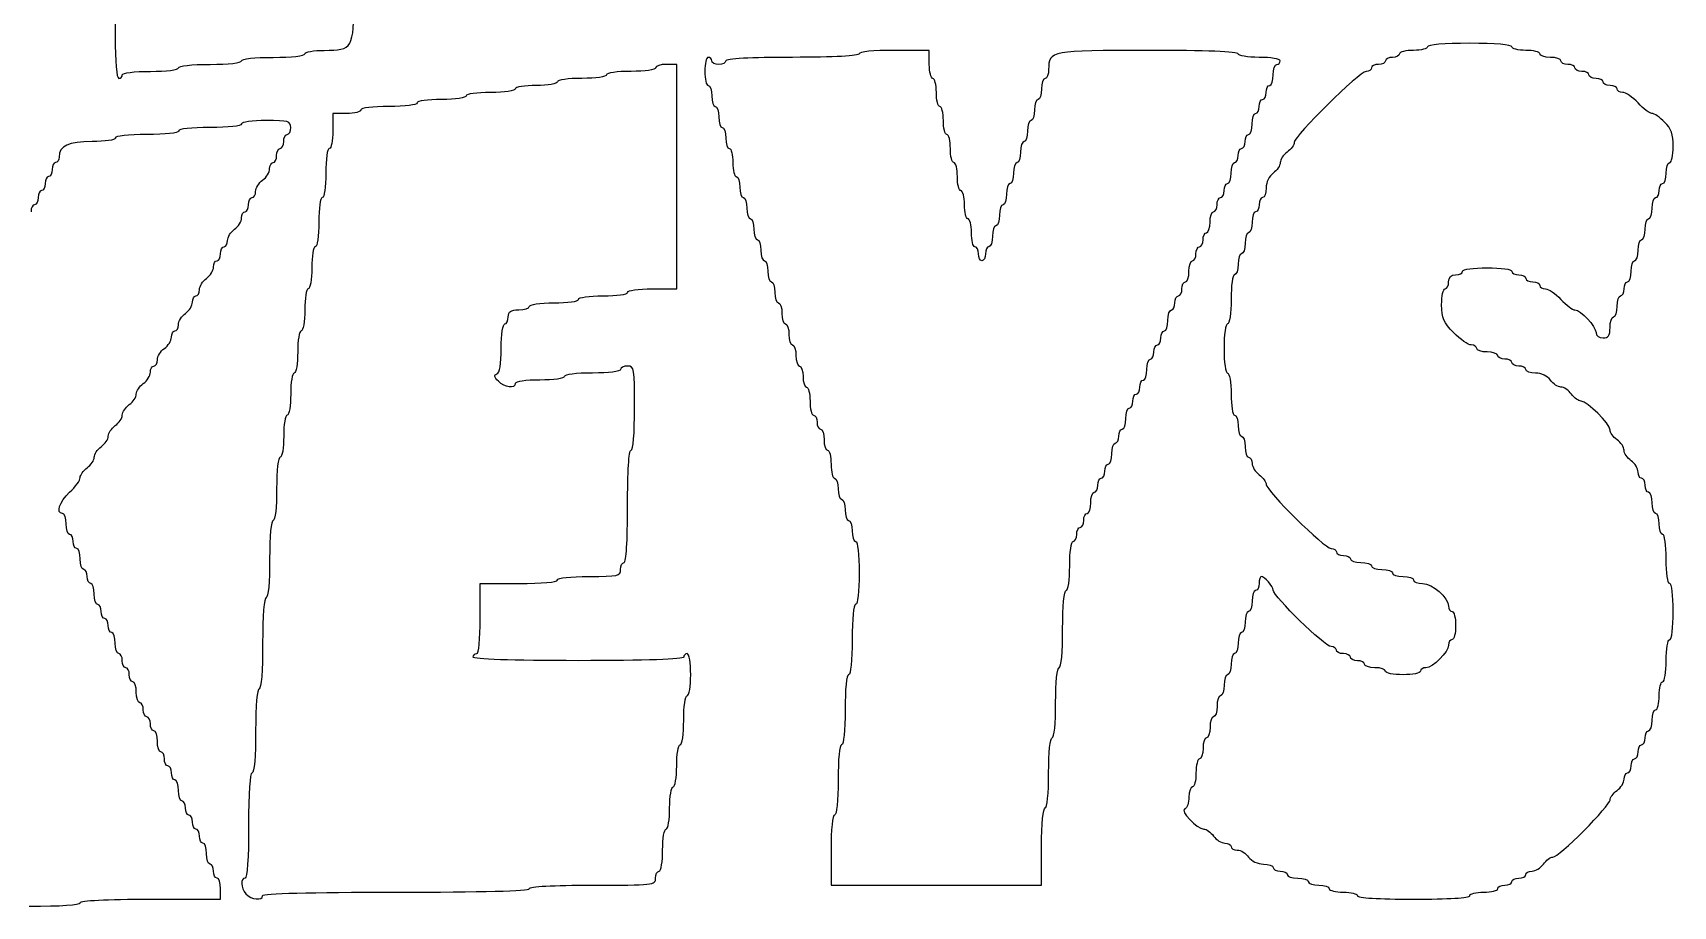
# Model space of a CAD drawing. Extents: x 18 to 597, y 6 to 390.
# Drawn here: x 126 to 199.5, y 307.5 to 346.7 of the extents above; entities that cross this region are included whole.
import ezdxf

# ---------------------------------------------------------------- set-up
doc = ezdxf.new("R2010")
doc.units = 0
doc.layers.add('Layer_1', color=7, linetype='CONTINUOUS')

msp = doc.modelspace()

# ---------------------------------------------------------------- linework, layer by layer
at = {"layer": 'Layer_1', "color": 7}
for points in [[(166.130221, 345.261583), (166.130221, 345.890521), (164.557603, 345.890521), (164.557603, 345.890521)], [(190.347865, 346.205264), (190.347865, 346.205264)], [(153.706932, 335.196943), (154.807708, 335.196943), (154.807708, 340.229538), (154.807708, 345.261583), (154.335869, 345.261583), (154.335869, 345.261583)], [(136.409244, 342.745287), (136.409244, 342.745287)], [(140.025769, 343.06003), (139.396831, 343.06003), (139.396831, 342.273445)], [(146.001492, 320.415004), (146.001492, 321.98762), (147.731206, 321.98762)], [(161.727114, 310.036172), (161.727114, 308.463553), (166.444964, 308.463553), (171.162266, 308.463553), (171.162266, 310.193818)], [(131.219552, 307.834618), (134.364786, 307.834618), (134.364786, 308.306457)]]:
    msp.add_lwpolyline(points, dxfattribs=at)
for points in [[(129.804033, 348.406817), (129.707931, 348.406817), (129.646937, 347.672661), (129.646937, 346.519456)], [(139.014841, 345.890521), (140.281042, 345.890521), (140.340512, 345.991754), (140.340512, 348.159322)], [(129.646937, 346.519456), (129.646937, 345.366251), (129.707931, 344.632648), (129.804033, 344.632648)], [(135.308467, 345.418679), (135.308467, 345.511866), (135.884745, 345.576329), (136.723436, 345.576329)], [(136.723436, 345.576329), (137.562136, 345.576329), (138.138958, 345.640235), (138.138958, 345.733425)], [(138.138958, 345.733425), (138.138958, 345.819915), (138.532966, 345.890521), (139.014841, 345.890521)], [(156.223231, 345.576329), (156.136738, 345.576329), (156.066132, 345.292803), (156.066132, 344.946841)], [(156.380327, 345.418679), (156.380327, 345.505169), (156.30972, 345.576329), (156.223231, 345.576329)], [(159.9974, 345.576329), (158.110335, 345.576329), (157.009262, 345.517999), (157.009262, 345.418679)], [(162.984987, 345.733425), (162.984987, 345.634105), (161.884464, 345.576329), (159.9974, 345.576329)], [(164.557603, 345.890521), (163.614069, 345.890521), (162.984987, 345.827777), (162.984987, 345.733425)], [(175.947366, 345.890521), (171.591619, 345.890521), (171.477009, 345.86844), (171.477009, 345.036689)], [(179.96848, 345.733425), (179.96848, 345.834161), (178.523352, 345.890521), (175.947366, 345.890521)], [(180.91216, 345.576329), (180.387981, 345.576329), (179.96848, 345.64606), (179.96848, 345.733425)], [(181.855841, 345.418679), (181.855841, 345.506044), (181.43634, 345.576329), (180.91216, 345.576329)], [(186.887886, 345.576329), (186.714906, 345.576329), (186.573693, 345.505169), (186.573693, 345.418679)], [(187.202631, 345.733425), (187.202631, 345.646935), (187.060865, 345.576329), (186.887886, 345.576329)], [(187.831566, 345.890521), (187.485604, 345.890521), (187.202631, 345.819915), (187.202631, 345.733425)], [(188.460504, 346.047617), (188.460504, 345.961125), (188.177528, 345.890521), (187.831566, 345.890521)], [(190.347865, 346.205264), (189.194663, 346.205264), (188.460504, 346.143717), (188.460504, 346.047617)], [(192.234673, 346.047617), (192.234673, 346.143717), (191.501065, 346.205264), (190.347865, 346.205264)], [(192.863611, 345.890521), (192.517649, 345.890521), (192.234673, 345.961125), (192.234673, 346.047617)], [(193.492549, 345.733425), (193.492549, 345.819915), (193.209573, 345.890521), (192.863611, 345.890521)], [(193.964388, 345.576329), (193.704916, 345.576329), (193.492549, 345.646935), (193.492549, 345.733425)], [(194.43623, 345.418679), (194.43623, 345.505169), (194.223857, 345.576329), (193.964388, 345.576329)], [(129.96168, 344.789744), (129.96168, 344.881478), (130.485693, 344.946841), (131.219552, 344.946841)], [(131.219552, 344.946841), (131.953412, 344.946841), (132.477425, 345.012756), (132.477425, 345.104487)], [(132.477425, 345.104487), (132.477425, 345.197677), (133.054254, 345.261583), (133.892948, 345.261583)], [(133.892948, 345.261583), (134.731644, 345.261583), (135.308467, 345.325492), (135.308467, 345.418679)], [(152.763801, 344.946841), (152.134779, 344.946841), (151.663025, 344.879607), (151.663025, 344.789744)], [(153.864578, 345.104487), (153.864578, 345.014628), (153.392824, 344.946841), (152.763801, 344.946841)], [(154.335869, 345.261583), (154.076392, 345.261583), (153.864578, 345.190977), (153.864578, 345.104487)], [(156.066132, 344.946841), (156.066132, 344.600878), (156.136738, 344.317903), (156.223231, 344.317903)], [(156.695069, 345.261583), (156.52209, 345.261583), (156.380327, 345.33219), (156.380327, 345.418679)], [(157.009262, 345.418679), (157.009262, 345.33219), (156.868052, 345.261583), (156.695069, 345.261583)], [(166.287317, 344.632648), (166.200825, 344.632648), (166.130221, 344.915621), (166.130221, 345.261583)], [(171.477009, 345.036689), (171.477009, 344.814284), (171.406405, 344.632648), (171.319912, 344.632648)], [(181.541098, 344.789744), (181.541098, 345.049217), (181.612252, 345.261583), (181.698745, 345.261583)], [(181.698745, 345.261583), (181.785235, 345.261583), (181.855841, 345.33219), (181.855841, 345.418679)], [(185.706631, 344.946841), (185.417488, 344.946841), (182.484779, 342.04629), (182.484779, 341.760264)], [(185.944205, 345.104487), (185.944205, 345.017997), (185.837472, 344.946841), (185.706631, 344.946841)], [(186.258951, 345.261583), (186.085968, 345.261583), (185.944205, 345.190977), (185.944205, 345.104487)], [(186.573693, 345.418679), (186.573693, 345.33219), (186.43193, 345.261583), (186.258951, 345.261583)], [(194.750972, 345.261583), (194.57799, 345.261583), (194.43623, 345.33219), (194.43623, 345.418679)], [(195.065165, 345.104487), (195.065165, 345.190977), (194.923952, 345.261583), (194.750972, 345.261583)], [(195.37991, 344.946841), (195.20693, 344.946841), (195.065165, 345.017997), (195.065165, 345.104487)], [(195.694102, 344.789744), (195.694102, 344.876237), (195.552893, 344.946841), (195.37991, 344.946841)], [(129.804033, 344.632648), (129.890523, 344.632648), (129.96168, 344.703255), (129.96168, 344.789744)], [(147.57411, 344.160807), (147.57411, 344.070944), (147.102353, 344.00371), (146.473333, 344.00371)], [(148.517791, 344.317903), (147.993608, 344.317903), (147.57411, 344.248171), (147.57411, 344.160807)], [(149.461471, 344.474999), (149.461471, 344.387634), (149.041976, 344.317903), (148.517791, 344.317903)], [(150.562248, 344.632648), (149.933225, 344.632648), (149.461471, 344.564858), (149.461471, 344.474999)], [(151.663025, 344.789744), (151.663025, 344.699885), (151.191268, 344.632648), (150.562248, 344.632648)], [(156.223231, 344.317903), (156.30972, 344.317903), (156.380327, 344.105536), (156.380327, 343.846064)], [(166.444964, 344.00371), (166.444967, 344.349672), (166.373807, 344.632648), (166.287317, 344.632648)], [(171.162266, 344.160807), (171.162266, 343.901334), (171.09166, 343.688968), (171.00517, 343.688968)], [(171.319912, 344.632648), (171.233423, 344.632648), (171.162266, 344.420276), (171.162266, 344.160807)], [(181.226906, 344.00371), (181.226906, 344.176693), (181.297512, 344.317903), (181.384002, 344.317903)], [(181.384002, 344.317903), (181.470492, 344.317903), (181.541098, 344.530275), (181.541098, 344.789744)], [(196.008845, 344.632648), (195.835865, 344.632648), (195.694102, 344.703255), (195.694102, 344.789744)], [(196.323037, 344.474999), (196.323037, 344.561489), (196.181828, 344.632648), (196.008845, 344.632648)], [(196.637783, 344.317903), (196.464801, 344.317903), (196.323037, 344.388506), (196.323037, 344.474999)], [(196.952526, 344.160807), (196.952526, 344.247296), (196.810763, 344.317903), (196.637783, 344.317903)], [(197.203881, 344.00371), (197.065606, 344.00371), (196.952526, 344.074317), (196.952526, 344.160807)], [(141.91313, 343.374222), (141.179271, 343.374222), (140.654704, 343.308859), (140.654704, 343.217126)], [(143.171003, 343.531871), (143.171003, 343.440141), (142.64699, 343.374222), (141.91313, 343.374222)], [(144.27178, 343.688968), (143.642757, 343.688968), (143.171003, 343.621731), (143.171003, 343.531871)], [(145.372557, 343.846064), (145.372557, 343.756204), (144.900802, 343.688968), (144.27178, 343.688968)], [(146.473333, 344.00371), (145.844311, 344.00371), (145.372557, 343.935923), (145.372557, 343.846064)], [(156.380327, 343.846064), (156.380327, 343.586592), (156.450933, 343.374222), (156.537423, 343.374222)], [(156.537423, 343.374222), (156.623913, 343.374222), (156.695069, 343.162403), (156.695069, 342.902934)], [(166.602063, 343.374222), (166.515573, 343.374222), (166.444964, 343.657748), (166.444964, 344.00371)], [(166.759159, 342.745287), (166.759159, 343.091249), (166.688553, 343.374222), (166.602063, 343.374222)], [(171.00517, 343.688968), (170.91868, 343.688968), (170.848074, 343.476598), (170.848074, 343.217126)], [(180.755064, 343.06003), (180.841557, 343.06003), (180.91216, 343.20124), (180.91216, 343.374222)], [(180.91216, 343.374222), (180.91216, 343.547202), (180.982767, 343.688968), (181.069257, 343.688968)], [(181.069257, 343.688968), (181.155746, 343.688968), (181.226906, 343.830731), (181.226906, 344.00371)], [(197.895656, 343.531871), (197.653278, 343.791344), (197.342159, 344.00371), (197.203881, 344.00371)], [(198.516325, 343.06003), (198.417347, 343.06003), (198.138034, 343.272399), (197.895656, 343.531871)], [(135.308467, 342.588191), (135.308467, 342.495001), (134.731644, 342.431092), (133.892948, 342.431092)], [(136.409244, 342.745287), (135.780221, 342.745287), (135.308467, 342.67805), (135.308467, 342.588191)], [(137.51002, 342.431092), (137.51002, 342.715651), (137.405192, 342.745287), (136.409244, 342.745287)], [(140.654704, 343.217126), (140.654704, 343.130636), (140.371731, 343.06003), (140.025769, 343.06003)], [(156.695069, 342.902934), (156.695069, 342.643461), (156.765673, 342.431092), (156.852166, 342.431092)], [(166.916806, 342.116349), (166.830316, 342.116349), (166.759159, 342.399325), (166.759159, 342.745287)], [(170.690424, 342.745287), (170.603934, 342.745287), (170.533328, 342.532918), (170.533328, 342.273445)], [(170.848074, 343.217126), (170.848074, 342.957656), (170.776914, 342.745287), (170.690424, 342.745287)], [(180.440322, 342.116349), (180.526814, 342.116349), (180.597968, 342.328719), (180.597968, 342.588191)], [(180.597968, 342.588191), (180.597968, 342.84766), (180.668574, 343.06003), (180.755064, 343.06003)], [(199.082423, 342.674178), (198.870127, 342.886474), (198.615286, 343.06003), (198.516325, 343.06003)], [(199.468272, 341.573402), (199.468272, 342.122648), (199.379005, 342.377585), (199.082423, 342.674178)], [(129.646937, 341.959253), (129.646937, 341.87037), (129.197501, 341.802157), (128.613408, 341.802157)], [(131.062456, 342.116349), (130.22376, 342.116349), (129.646937, 342.05244), (129.646937, 341.959253)], [(132.477425, 342.273445), (132.477425, 342.180258), (131.90115, 342.116349), (131.062456, 342.116349)], [(133.892948, 342.431092), (133.054254, 342.431095), (132.477425, 342.366632), (132.477425, 342.273445)], [(137.195278, 341.802157), (137.195278, 341.975137), (137.265884, 342.116349), (137.352374, 342.116349)], [(137.352374, 342.116349), (137.438864, 342.116349), (137.51002, 342.258112), (137.51002, 342.431092)], [(139.396831, 342.273445), (139.396831, 341.840993), (139.326225, 341.487414), (139.239735, 341.487414)], [(156.852166, 342.431092), (156.938655, 342.431092), (157.009262, 342.218725), (157.009262, 341.959253)], [(157.009262, 341.959253), (157.009262, 341.699781), (157.080418, 341.487414), (157.166908, 341.487414)], [(167.073902, 341.487414), (167.073902, 341.833376), (167.003295, 342.116349), (166.916806, 342.116349)], [(170.533328, 342.273445), (170.533328, 342.013973), (170.462722, 341.802157), (170.376232, 341.802157)], [(180.283225, 341.802157), (180.283225, 341.975137), (180.353832, 342.116349), (180.440322, 342.116349)], [(128.613408, 341.802157), (127.550895, 341.802157), (127.131188, 341.60448), (127.131188, 341.105421)], [(136.723436, 340.858476), (136.809932, 340.858476), (136.880535, 340.999689), (136.880535, 341.172669)], [(136.880535, 341.172669), (136.880535, 341.345648), (136.951692, 341.487414), (137.038182, 341.487414)], [(137.038182, 341.487414), (137.124671, 341.487414), (137.195278, 341.629174), (137.195278, 341.802157)], [(139.239735, 341.487414), (139.149876, 341.487411), (139.082089, 341.015657), (139.082089, 340.386635)], [(157.166908, 341.487414), (157.253401, 341.487411), (157.324007, 341.204438), (157.324007, 340.858476)], [(167.230998, 340.858476), (167.144508, 340.858476), (167.073902, 341.141449), (167.073902, 341.487414)], [(170.219136, 341.330315), (170.219136, 341.070846), (170.147979, 340.858476), (170.061489, 340.858476)], [(170.376232, 341.802157), (170.289742, 341.802157), (170.219136, 341.589787), (170.219136, 341.330315)], [(179.811384, 340.858476), (179.897873, 340.858476), (179.96848, 340.999689), (179.96848, 341.172669)], [(179.96848, 341.172669), (179.96848, 341.345648), (180.039639, 341.487414), (180.126129, 341.487414)], [(180.126129, 341.487414), (180.212622, 341.487411), (180.283225, 341.629174), (180.283225, 341.802157)], [(182.170586, 341.330315), (181.997604, 341.205638), (181.855841, 340.993268), (181.855841, 340.858476)], [(182.484779, 341.760264), (182.484779, 341.648512), (182.343566, 341.454995), (182.170586, 341.330315)], [(199.311175, 340.858476), (199.397665, 340.858476), (199.468272, 341.180263), (199.468272, 341.573402)], [(126.816445, 340.543731), (126.816445, 340.370751), (126.745842, 340.229538), (126.659349, 340.229538)], [(126.973542, 340.858476), (126.887052, 340.858476), (126.816445, 340.716716), (126.816445, 340.543731)], [(127.131188, 341.105421), (127.131188, 340.969505), (127.060031, 340.858476), (126.973542, 340.858476)], [(136.251597, 340.071892), (136.42458, 340.196572), (136.56634, 340.424571), (136.56634, 340.578458)], [(136.56634, 340.578458), (136.56634, 340.732346), (136.636946, 340.858476), (136.723436, 340.858476)], [(139.082089, 340.386635), (139.082089, 339.757612), (139.014852, 339.285858), (138.924992, 339.285858)], [(157.324007, 340.858476), (157.324007, 340.512514), (157.394611, 340.229538), (157.481103, 340.229538)], [(167.388094, 340.229538), (167.388094, 340.575501), (167.317488, 340.858476), (167.230998, 340.858476)], [(169.904393, 340.386635), (169.904393, 340.127162), (169.833787, 339.914796), (169.747297, 339.914796)], [(170.061489, 340.858476), (169.974997, 340.858476), (169.904393, 340.646107), (169.904393, 340.386635)], [(179.497191, 339.914796), (179.583681, 339.914796), (179.654287, 340.127162), (179.654287, 340.386635)], [(179.654287, 340.386635), (179.654287, 340.646107), (179.724894, 340.858476), (179.811384, 340.858476)], [(181.541098, 340.386635), (181.356404, 340.253516), (181.226906, 339.979625), (181.226906, 339.722972)], [(181.855841, 340.858476), (181.855841, 340.723684), (181.714081, 340.511312), (181.541098, 340.386635)], [(198.996433, 339.914796), (199.082922, 339.914796), (199.154079, 340.127162), (199.154079, 340.386635)], [(199.154079, 340.386635), (199.154079, 340.646107), (199.224686, 340.858476), (199.311175, 340.858476)], [(126.501703, 339.914796), (126.5017, 339.741813), (126.431094, 339.600603), (126.344604, 339.600603)], [(126.659349, 340.229538), (126.572859, 340.229538), (126.501703, 340.087775), (126.501703, 339.914796)], [(135.937405, 339.565876), (135.937405, 339.719763), (136.078618, 339.947215), (136.251597, 340.071892)], [(157.481103, 340.229538), (157.567593, 340.229538), (157.63875, 340.017172), (157.63875, 339.7577)], [(157.63875, 339.7577), (157.63875, 339.49823), (157.709354, 339.285858), (157.795846, 339.285858)], [(167.545743, 339.600603), (167.459254, 339.600603), (167.388094, 339.883579), (167.388094, 340.229538)], [(169.747297, 339.914796), (169.660804, 339.914796), (169.589648, 339.702426), (169.589648, 339.442954)], [(179.339545, 339.600603), (179.339545, 339.773583), (179.410701, 339.914796), (179.497191, 339.914796)], [(181.226906, 339.722972), (181.226906, 339.482595), (181.155746, 339.285858), (181.069257, 339.285858)], [(198.839336, 339.600603), (198.839336, 339.773583), (198.909943, 339.914796), (198.996433, 339.914796)], [(126.030411, 338.971115), (125.943919, 338.971115), (125.872765, 338.829905), (125.872765, 338.656923)], [(126.187508, 339.285858), (126.187508, 339.112878), (126.116901, 338.971115), (126.030411, 338.971115)], [(126.344604, 339.600603), (126.258111, 339.600603), (126.187508, 339.458838), (126.187508, 339.285858)], [(135.465563, 338.656923), (135.552053, 338.656923), (135.622659, 338.798136), (135.622659, 338.971115)], [(135.622659, 338.971115), (135.622659, 339.144098), (135.693266, 339.285858), (135.779758, 339.285858)], [(135.779758, 339.285858), (135.866248, 339.285858), (135.937405, 339.411989), (135.937405, 339.565876)], [(138.924992, 339.285858), (138.835133, 339.285858), (138.767896, 338.814104), (138.767896, 338.185081)], [(157.795846, 339.285858), (157.882336, 339.285858), (157.952942, 339.073491), (157.952942, 338.814019)], [(167.70284, 338.971115), (167.70284, 339.317077), (167.632236, 339.600603), (167.545743, 339.600603)], [(167.859936, 338.342177), (167.773446, 338.342177), (167.70284, 338.625153), (167.70284, 338.971115)], [(169.432551, 338.971115), (169.346059, 338.971115), (169.275455, 338.759299), (169.275455, 338.499827)], [(169.589648, 339.442954), (169.589648, 339.183485), (169.519041, 338.971115), (169.432551, 338.971115)], [(178.867703, 338.656923), (178.954193, 338.656923), (179.025352, 338.798136), (179.025352, 338.971115)], [(179.025352, 338.971115), (179.025352, 339.144098), (179.095959, 339.285858), (179.182449, 339.285858)], [(179.182449, 339.285858), (179.268938, 339.285858), (179.339545, 339.427621), (179.339545, 339.600603)], [(180.91216, 338.971115), (180.91216, 338.798136), (180.841557, 338.656923), (180.755064, 338.656923)], [(181.069257, 339.285858), (180.982767, 339.285858), (180.91216, 339.144098), (180.91216, 338.971115)], [(198.525144, 338.814019), (198.525144, 339.073491), (198.59575, 339.285858), (198.68224, 339.285858)], [(198.68224, 339.285858), (198.76873, 339.285858), (198.839336, 339.427621), (198.839336, 339.600603)], [(134.993724, 337.870338), (135.166707, 337.995019), (135.308467, 338.22302), (135.308467, 338.376905)], [(135.308467, 338.376905), (135.308467, 338.530792), (135.379073, 338.656923), (135.465563, 338.656923)], [(138.767896, 338.185081), (138.767896, 337.556061), (138.70066, 337.084304), (138.610797, 337.084304)], [(157.952942, 338.814019), (157.952942, 338.554547), (158.023549, 338.342177), (158.110039, 338.342177)], [(158.110039, 338.342177), (158.196528, 338.342177), (158.267688, 338.129811), (158.267688, 337.870338)], [(168.017582, 337.713242), (168.017582, 338.059204), (167.946428, 338.342177), (167.859936, 338.342177)], [(169.275455, 338.499827), (169.275455, 338.240354), (169.204849, 338.027985), (169.118359, 338.027985)], [(178.553511, 337.713242), (178.640001, 337.713242), (178.710607, 337.925612), (178.710607, 338.185081)], [(178.710607, 338.185081), (178.710607, 338.444553), (178.78121, 338.656923), (178.867703, 338.656923)], [(180.597968, 338.185081), (180.597968, 337.925612), (180.526814, 337.713242), (180.440322, 337.713242)], [(180.755064, 338.656923), (180.668574, 338.656923), (180.597968, 338.444553), (180.597968, 338.185081)], [(198.210399, 337.870338), (198.210399, 338.129811), (198.281005, 338.342177), (198.367495, 338.342177)], [(198.367495, 338.342177), (198.453985, 338.342177), (198.525144, 338.554547), (198.525144, 338.814019)], [(134.678979, 337.364322), (134.678979, 337.51821), (134.820745, 337.745661), (134.993724, 337.870338)], [(158.267688, 337.870338), (158.267688, 337.610869), (158.338294, 337.39905), (158.424784, 337.39905)], [(168.174678, 337.084304), (168.088189, 337.084304), (168.017582, 337.36728), (168.017582, 337.713242)], [(168.960713, 337.556146), (168.960713, 337.296674), (168.890106, 337.084304), (168.803616, 337.084304)], [(169.118359, 338.027985), (169.031866, 338.027985), (168.960713, 337.815616), (168.960713, 337.556146)], [(178.396415, 337.39905), (178.396415, 337.572032), (178.467018, 337.713242), (178.553511, 337.713242)], [(180.440322, 337.713242), (180.353832, 337.713242), (180.283225, 337.50087), (180.283225, 337.241401)], [(198.053302, 337.39905), (198.139792, 337.39905), (198.210399, 337.610869), (198.210399, 337.870338)], [(134.20769, 336.455369), (134.29418, 336.455369), (134.364786, 336.596582), (134.364786, 336.769562)], [(134.364786, 336.769562), (134.364786, 336.942544), (134.435393, 337.084304), (134.521883, 337.084304)], [(134.521883, 337.084304), (134.608372, 337.084304), (134.678979, 337.210435), (134.678979, 337.364322)], [(138.610797, 337.084304), (138.523435, 337.084304), (138.453151, 336.664806), (138.453151, 336.140624)], [(158.424784, 337.39905), (158.511274, 337.39905), (158.58188, 337.186681), (158.58188, 336.927208)], [(158.58188, 336.927208), (158.58188, 336.667736), (158.653037, 336.455369), (158.739527, 336.455369)], [(168.331775, 336.769562), (168.331775, 336.942544), (168.261171, 337.084304), (168.174678, 337.084304)], [(168.488871, 336.455369), (168.402381, 336.455369), (168.331775, 336.596582), (168.331775, 336.769562)], [(168.64652, 336.769562), (168.64652, 336.596582), (168.575361, 336.455369), (168.488871, 336.455369)], [(168.803616, 337.084304), (168.717127, 337.084304), (168.64652, 336.942544), (168.64652, 336.769562)], [(177.924576, 336.455369), (178.011066, 336.455369), (178.081672, 336.596582), (178.081672, 336.769562)], [(178.081672, 336.769562), (178.081672, 336.942544), (178.152278, 337.084304), (178.238768, 337.084304)], [(178.238768, 337.084304), (178.325258, 337.084304), (178.396415, 337.22607), (178.396415, 337.39905)], [(180.126129, 336.769562), (180.039639, 336.769562), (179.96848, 336.557192), (179.96848, 336.29772)], [(180.283225, 337.241401), (180.283225, 336.981928), (180.212622, 336.769562), (180.126129, 336.769562)], [(197.73856, 336.455369), (197.82505, 336.455369), (197.895656, 336.667736), (197.895656, 336.927208)], [(197.895656, 336.927208), (197.895656, 337.186681), (197.96681, 337.39905), (198.053302, 337.39905)], [(133.735851, 335.668785), (133.908831, 335.793462), (134.050044, 336.021464), (134.050044, 336.175351)], [(134.050044, 336.175351), (134.050044, 336.329239), (134.1212, 336.455369), (134.20769, 336.455369)], [(138.453151, 336.140624), (138.453151, 335.616438), (138.383419, 335.196943), (138.296055, 335.196943)], [(158.739527, 336.455369), (158.826017, 336.455369), (158.896623, 336.243), (158.896623, 335.983528)], [(158.896623, 335.983528), (158.896623, 335.724058), (158.967229, 335.511689), (159.053719, 335.511689)], [(177.60983, 335.511689), (177.696323, 335.511689), (177.766926, 335.724058), (177.766926, 335.983528)], [(177.766926, 335.983528), (177.766926, 336.243), (177.838086, 336.455369), (177.924576, 336.455369)], [(179.96848, 336.29772), (179.96848, 336.038251), (179.897873, 335.826432), (179.811384, 335.826432)], [(189.718377, 335.826432), (189.891357, 335.826432), (190.03312, 335.897038), (190.03312, 335.983528)], [(190.03312, 335.983528), (190.03312, 336.07339), (190.504877, 336.140624), (191.133897, 336.140624)], [(191.133897, 336.140624), (191.762919, 336.140624), (192.234673, 336.07339), (192.234673, 335.983528)], [(192.234673, 335.983528), (192.234673, 335.897038), (192.376439, 335.826432), (192.549419, 335.826432)], [(197.424367, 335.511689), (197.510857, 335.511689), (197.581464, 335.724058), (197.581464, 335.983528)], [(197.581464, 335.983528), (197.581464, 336.243), (197.652067, 336.455369), (197.73856, 336.455369)], [(133.421106, 335.162219), (133.421106, 335.316103), (133.562869, 335.544105), (133.735851, 335.668785)], [(159.053719, 335.511689), (159.140209, 335.511689), (159.210815, 335.299319), (159.210815, 335.039847)], [(177.452734, 335.196943), (177.452734, 335.369926), (177.52334, 335.511689), (177.60983, 335.511689)], [(179.811384, 335.826432), (179.721527, 335.826432), (179.654287, 335.354677), (179.654287, 334.725655)], [(189.246535, 335.196943), (189.333028, 335.196943), (189.404185, 335.338709), (189.404185, 335.511689)], [(189.404185, 335.511689), (189.404185, 335.721363), (189.508709, 335.826432), (189.718377, 335.826432)], [(192.549419, 335.826432), (192.722401, 335.826432), (192.863611, 335.755275), (192.863611, 335.668785)], [(192.863611, 335.668785), (192.863611, 335.582292), (193.005371, 335.511689), (193.178354, 335.511689)], [(193.178354, 335.511689), (193.351333, 335.511689), (193.492549, 335.441082), (193.492549, 335.354593)], [(193.492549, 335.354593), (193.492549, 335.268103), (193.605627, 335.196943), (193.743902, 335.196943)], [(197.266718, 335.196943), (197.266718, 335.369926), (197.337875, 335.511689), (197.424367, 335.511689)], [(132.792171, 334.096167), (132.965153, 334.220844), (133.106914, 334.448846), (133.106914, 334.602733)], [(133.106914, 334.602733), (133.106914, 334.756617), (133.177517, 334.882751), (133.26401, 334.882751)], [(133.26401, 334.882751), (133.3505, 334.882751), (133.421106, 335.008331), (133.421106, 335.162219)], [(138.296055, 335.196943), (138.20869, 335.196943), (138.138958, 334.777999), (138.138958, 334.253816)], [(148.203048, 334.410912), (148.203048, 334.500774), (148.674802, 334.568008), (149.303825, 334.568008)], [(149.303825, 334.568008), (149.932847, 334.568008), (150.404601, 334.635795), (150.404601, 334.725655)], [(150.404601, 334.725655), (150.404601, 334.815517), (150.876356, 334.882751), (151.505378, 334.882751)], [(151.505378, 334.882751), (152.134398, 334.882751), (152.606155, 334.949988), (152.606155, 335.039847)], [(152.606155, 335.039847), (152.606155, 335.129707), (153.077909, 335.196943), (153.706932, 335.196943)], [(159.210815, 335.039847), (159.210815, 334.780375), (159.281975, 334.568008), (159.368465, 334.568008)], [(159.368465, 334.568008), (159.454954, 334.568008), (159.525561, 334.355636), (159.525561, 334.096167)], [(176.980895, 334.253816), (177.067388, 334.253816), (177.137991, 334.395026), (177.137991, 334.568008)], [(177.137991, 334.568008), (177.137991, 334.740988), (177.209148, 334.882751), (177.295638, 334.882751)], [(177.295638, 334.882751), (177.38213, 334.882751), (177.452734, 335.023964), (177.452734, 335.196943)], [(179.654287, 334.725655), (179.654287, 334.096635), (179.587048, 333.624878), (179.497191, 333.624878)], [(189.089439, 334.484222), (189.089439, 334.876313), (189.160046, 335.196943), (189.246535, 335.196943)], [(193.743902, 335.196943), (193.882177, 335.196943), (194.193851, 334.985127), (194.43623, 334.725655)], [(194.43623, 334.725655), (194.678608, 334.466182), (194.95792, 334.253816), (195.056895, 334.253816)], [(196.952526, 334.410912), (196.952526, 334.670384), (197.023132, 334.882751), (197.109622, 334.882751)], [(197.109622, 334.882751), (197.196112, 334.882751), (197.266718, 335.023964), (197.266718, 335.196943)], [(132.477425, 333.590151), (132.477425, 333.744035), (132.619191, 333.971486), (132.792171, 334.096167)], [(138.138958, 334.253816), (138.138958, 333.729633), (138.068677, 333.310135), (137.981312, 333.310135)], [(147.102271, 333.624878), (147.188761, 333.624878), (147.259367, 333.766091), (147.259367, 333.93907)], [(147.259367, 333.93907), (147.259367, 334.183692), (147.364278, 334.253816), (147.731206, 334.253816)], [(147.731206, 334.253816), (147.990679, 334.253816), (148.203048, 334.324422), (148.203048, 334.410912)], [(159.525561, 334.096167), (159.525561, 333.836694), (159.596167, 333.624878), (159.682657, 333.624878)], [(176.66615, 333.310135), (176.752642, 333.310135), (176.823799, 333.522502), (176.823799, 333.781974)], [(176.823799, 333.781974), (176.823799, 334.041447), (176.894405, 334.253816), (176.980895, 334.253816)], [(189.634591, 333.226349), (189.17289, 333.688042), (189.089439, 333.88047), (189.089439, 334.484222)], [(195.056895, 334.253816), (195.321527, 334.253816), (196.008845, 333.520656), (196.008845, 333.238476)], [(196.637783, 333.467232), (196.637783, 333.726704), (196.708389, 333.93907), (196.794879, 333.93907)], [(196.794879, 333.93907), (196.881369, 333.93907), (196.952526, 334.151443), (196.952526, 334.410912)], [(132.163233, 333.030117), (132.163233, 333.184005), (132.233839, 333.310135), (132.320329, 333.310135)], [(132.320329, 333.310135), (132.406819, 333.310135), (132.477425, 333.436263), (132.477425, 333.590151)], [(137.981312, 333.310135), (137.893947, 333.310135), (137.824216, 332.89064), (137.824216, 332.366455)], [(146.945175, 332.536779), (146.945175, 333.157064), (147.012592, 333.624878), (147.102271, 333.624878)], [(159.682657, 333.624878), (159.769147, 333.624878), (159.840303, 333.412509), (159.840303, 333.153036)], [(159.840303, 333.153036), (159.840303, 332.893567), (159.91091, 332.681197), (159.9974, 332.681197)], [(176.509053, 332.99539), (176.509053, 333.168369), (176.57966, 333.310135), (176.66615, 333.310135)], [(179.497191, 333.624878), (179.407335, 333.624878), (179.339545, 333.153121), (179.339545, 332.524101)], [(190.421175, 332.681197), (190.288545, 332.681197), (189.934415, 332.926516), (189.634591, 333.226349)], [(196.008845, 333.238476), (196.008845, 333.100283), (196.14419, 332.99539), (196.323037, 332.99539)], [(196.323037, 332.99539), (196.567665, 332.99539), (196.637783, 333.100303), (196.637783, 333.467232)], [(131.534298, 332.017535), (131.534298, 332.171422), (131.675508, 332.399421), (131.84849, 332.524101)], [(131.84849, 332.524101), (132.02147, 332.648779), (132.163233, 332.87623), (132.163233, 333.030117)], [(137.824216, 332.366455), (137.824216, 331.842272), (137.754481, 331.423325), (137.667119, 331.423325)], [(146.750044, 331.384189), (146.880346, 331.427623), (146.945175, 331.810587), (146.945175, 332.536779)], [(159.9974, 332.681197), (160.083889, 332.681197), (160.154496, 332.468828), (160.154496, 332.209359)], [(176.037215, 332.05226), (176.123704, 332.05226), (176.194861, 332.193475), (176.194861, 332.366455)], [(176.194861, 332.366455), (176.194861, 332.539437), (176.265465, 332.681197), (176.351957, 332.681197)], [(176.351957, 332.681197), (176.438447, 332.681197), (176.509053, 332.822407), (176.509053, 332.99539)], [(179.339545, 332.524101), (179.339545, 331.895079), (179.407335, 331.423325), (179.497191, 331.423325)], [(190.662058, 332.524101), (190.662058, 332.610591), (190.553789, 332.681197), (190.421175, 332.681197)], [(191.133897, 332.366455), (190.874427, 332.366455), (190.662058, 332.437609), (190.662058, 332.524101)], [(191.605738, 332.209359), (191.605738, 332.295846), (191.393369, 332.366455), (191.133897, 332.366455)], [(131.219552, 331.458052), (131.219552, 331.611937), (131.290156, 331.737517), (131.376649, 331.737517)], [(131.376649, 331.737517), (131.463138, 331.737517), (131.534298, 331.863651), (131.534298, 332.017535)], [(152.291963, 331.580421), (152.291963, 331.48869), (151.767393, 331.423325), (151.033536, 331.423325)], [(152.606155, 331.737517), (152.433172, 331.737517), (152.291963, 331.666911), (152.291963, 331.580421)], [(152.920898, 329.850706), (152.920898, 331.632931), (152.903191, 331.737517), (152.606155, 331.737517)], [(160.154496, 332.209359), (160.154496, 331.949884), (160.225099, 331.737517), (160.311592, 331.737517)], [(160.311592, 331.737517), (160.398082, 331.737517), (160.469241, 331.52515), (160.469241, 331.265675)], [(175.723019, 331.108579), (175.809512, 331.108579), (175.880118, 331.320948), (175.880118, 331.580421)], [(175.880118, 331.580421), (175.880118, 331.839893), (175.950725, 332.05226), (176.037215, 332.05226)], [(191.919931, 332.05226), (191.746951, 332.05226), (191.605738, 332.122866), (191.605738, 332.209359)], [(192.234673, 331.894613), (192.234673, 331.981103), (192.092913, 332.05226), (191.919931, 332.05226)], [(192.549419, 331.737517), (192.376439, 331.737517), (192.234673, 331.808123), (192.234673, 331.894613)], [(192.863611, 331.580421), (192.863611, 331.666911), (192.722401, 331.737517), (192.549419, 331.737517)], [(193.300725, 331.423325), (193.06036, 331.423325), (192.863611, 331.493931), (192.863611, 331.580421)], [(130.590617, 330.479644), (130.590617, 330.614439), (130.73183, 330.826806), (130.90481, 330.951483)], [(130.90481, 330.951483), (131.077792, 331.076163), (131.219552, 331.304165), (131.219552, 331.458052)], [(137.667119, 331.423325), (137.579755, 331.423325), (137.51002, 331.003829), (137.51002, 330.479644)], [(146.817292, 331.056766), (146.626351, 331.247706), (146.608114, 331.336877), (146.750044, 331.384189)], [(147.57411, 330.951483), (147.57411, 330.703077), (147.105853, 330.768205), (146.817292, 331.056766)], [(148.674887, 331.108579), (148.045867, 331.108579), (147.57411, 331.041345), (147.57411, 330.951483)], [(149.775664, 331.265675), (149.775664, 331.175819), (149.303909, 331.108579), (148.674887, 331.108579)], [(151.033536, 331.423325), (150.299677, 331.423325), (149.775664, 331.357412), (149.775664, 331.265675)], [(160.469241, 331.265675), (160.469241, 331.006206), (160.539845, 330.793836), (160.626338, 330.793836)], [(175.565373, 330.793836), (175.565373, 330.966819), (175.63653, 331.108579), (175.723019, 331.108579)], [(179.497191, 331.423325), (179.584562, 331.423325), (179.654287, 331.003829), (179.654287, 330.479644)], [(193.964388, 331.108579), (193.831272, 331.293271), (193.557381, 331.423325), (193.300725, 331.423325)], [(194.43623, 330.793836), (194.301429, 330.793836), (194.08906, 330.935597), (193.964388, 331.108579)], [(130.275872, 330.007802), (130.448852, 330.13248), (130.590617, 330.344852), (130.590617, 330.479644)], [(137.51002, 330.479644), (137.51002, 329.955461), (137.439739, 329.535963), (137.352374, 329.535963)], [(160.626338, 330.793836), (160.712827, 330.793836), (160.783434, 330.510861), (160.783434, 330.164899)], [(160.783434, 330.164899), (160.783434, 329.818939), (160.854588, 329.535963), (160.94108, 329.535963)], [(175.094084, 329.850706), (175.180574, 329.850706), (175.251181, 329.991919), (175.251181, 330.164899)], [(175.251181, 330.164899), (175.251181, 330.337881), (175.321787, 330.479644), (175.408277, 330.479644)], [(175.408277, 330.479644), (175.494767, 330.479644), (175.565373, 330.620857), (175.565373, 330.793836)], [(179.654287, 330.479644), (179.654287, 329.955461), (179.724013, 329.535963), (179.811384, 329.535963)], [(194.908068, 330.479644), (194.783397, 330.652626), (194.571027, 330.793836), (194.43623, 330.793836)], [(195.341325, 330.164899), (195.227801, 330.164899), (195.03274, 330.306664), (194.908068, 330.479644)], [(196.637783, 328.86844), (196.637783, 329.136647), (195.609523, 330.164899), (195.341325, 330.164899)], [(129.646937, 329.064122), (129.819919, 329.188799), (129.96168, 329.401168), (129.96168, 329.535963)], [(129.96168, 329.535963), (129.96168, 329.670756), (130.102889, 329.883125), (130.275872, 330.007802)], [(137.352374, 329.535963), (137.265009, 329.535963), (137.195278, 329.116468), (137.195278, 328.592283)], [(152.763801, 327.963345), (152.859901, 327.963345), (152.920898, 328.697498), (152.920898, 329.850706)], [(160.94108, 329.535963), (161.02757, 329.535963), (161.098176, 329.394751), (161.098176, 329.221771)], [(174.779342, 328.907026), (174.865832, 328.907026), (174.936438, 329.119398), (174.936438, 329.378867)], [(174.936438, 329.378867), (174.936438, 329.63834), (175.007595, 329.850706), (175.094084, 329.850706)], [(179.811384, 329.535963), (179.897873, 329.535963), (179.96848, 329.323591), (179.96848, 329.064122)], [(129.332742, 328.592283), (129.332742, 328.727078), (129.473957, 328.939442), (129.646937, 329.064122)], [(161.098176, 329.221771), (161.098176, 329.048791), (161.168783, 328.907026), (161.255273, 328.907026)], [(161.255273, 328.907026), (161.341765, 328.907026), (161.412369, 328.694659), (161.412369, 328.435187)], [(174.622243, 328.592283), (174.622243, 328.765265), (174.692849, 328.907026), (174.779342, 328.907026)], [(179.96848, 329.064122), (179.96848, 328.804649), (180.039639, 328.592283), (180.126129, 328.592283)], [(196.952526, 328.435187), (196.779546, 328.559864), (196.637783, 328.754916), (196.637783, 328.86844)], [(128.703256, 327.649153), (128.703256, 327.783945), (128.845019, 327.995764), (129.017999, 328.120441)], [(129.017999, 328.120441), (129.190981, 328.245119), (129.332742, 328.457491), (129.332742, 328.592283)], [(137.195278, 328.592283), (137.195278, 328.0681), (137.125546, 327.649153), (137.038182, 327.649153)], [(152.606155, 325.447599), (152.606155, 327.020153), (152.665517, 327.963345), (152.763801, 327.963345)], [(161.412369, 328.435187), (161.412369, 328.175714), (161.483528, 327.963345), (161.570018, 327.963345)], [(161.570018, 327.963345), (161.656511, 327.963345), (161.727114, 327.680372), (161.727114, 327.33441)], [(174.3075, 327.806249), (174.3075, 328.065721), (174.378106, 328.278091), (174.464596, 328.278091)], [(174.464596, 328.278091), (174.551086, 328.278091), (174.622243, 328.419303), (174.622243, 328.592283)], [(180.126129, 328.592283), (180.212622, 328.592283), (180.283225, 328.379914), (180.283225, 328.120441)], [(180.283225, 328.120441), (180.283225, 327.860969), (180.353832, 327.649153), (180.440322, 327.649153)], [(197.266718, 327.963345), (197.266718, 328.098137), (197.125508, 328.310509), (196.952526, 328.435187)], [(197.581464, 327.491506), (197.408481, 327.616186), (197.266718, 327.82855), (197.266718, 327.963345)], [(128.074318, 326.733584), (128.074318, 326.852772), (128.216079, 327.052634), (128.389064, 327.177314)], [(128.389064, 327.177314), (128.562044, 327.301991), (128.703256, 327.514361), (128.703256, 327.649153)], [(137.038182, 327.649153), (136.944995, 327.649153), (136.880535, 327.07233), (136.880535, 326.233633)], [(161.727114, 327.33441), (161.727114, 326.988448), (161.797721, 326.705472), (161.88421, 326.705472)], [(173.993308, 327.019664), (173.993308, 327.192647), (174.063914, 327.33441), (174.150404, 327.33441)], [(174.150404, 327.33441), (174.236896, 327.33441), (174.3075, 327.546779), (174.3075, 327.806249)], [(180.440322, 327.649153), (180.526814, 327.649153), (180.597968, 327.523022), (180.597968, 327.369135)], [(180.597968, 327.369135), (180.597968, 327.215247), (180.739178, 326.987246), (180.91216, 326.862568)], [(197.895656, 326.98494), (197.895656, 327.138827), (197.754446, 327.366829), (197.581464, 327.491506)], [(127.60248, 326.076537), (127.861949, 326.318918), (128.074318, 326.614399), (128.074318, 326.733584)], [(161.88421, 326.705472), (161.9707, 326.705472), (162.041857, 326.493106), (162.041857, 326.233633)], [(173.678562, 326.390729), (173.678562, 326.563712), (173.749168, 326.705472), (173.835658, 326.705472)], [(173.835658, 326.705472), (173.922151, 326.705472), (173.993308, 326.846685), (173.993308, 327.019664)], [(180.91216, 326.862568), (181.08514, 326.737888), (181.226906, 326.544498), (181.226906, 326.43262)], [(181.226906, 326.43262), (181.226906, 326.146559), (183.844492, 323.560238), (184.134015, 323.560238)], [(198.053302, 326.705472), (197.96681, 326.705472), (197.895656, 326.831053), (197.895656, 326.98494)], [(198.210399, 326.390729), (198.210399, 326.563712), (198.139792, 326.705472), (198.053302, 326.705472)], [(127.288284, 325.132857), (126.971913, 325.132857), (127.14305, 325.647365), (127.60248, 326.076537)], [(136.880535, 326.233633), (136.880535, 325.394939), (136.816626, 324.818111), (136.723436, 324.818111)], [(162.041857, 326.233633), (162.041857, 325.974161), (162.112463, 325.761792), (162.198953, 325.761792)], [(162.198953, 325.761792), (162.285443, 325.761792), (162.356049, 325.549422), (162.356049, 325.289953)], [(173.363819, 325.604695), (173.363819, 325.864168), (173.434976, 326.076537), (173.521466, 326.076537)], [(173.521466, 326.076537), (173.607959, 326.076537), (173.678562, 326.21775), (173.678562, 326.390729)], [(198.367495, 326.076537), (198.281005, 326.076537), (198.210399, 326.21775), (198.210399, 326.390729)], [(198.525144, 325.604695), (198.525144, 325.864168), (198.453985, 326.076537), (198.367495, 326.076537)], [(127.445381, 324.661015), (127.445381, 324.920487), (127.374774, 325.132857), (127.288284, 325.132857)], [(152.449059, 322.931303), (152.547345, 322.9313), (152.606155, 323.875046), (152.606155, 325.447599)], [(162.356049, 325.289953), (162.356049, 325.030478), (162.426656, 324.818111), (162.513145, 324.818111)], [(173.049627, 324.818111), (173.049627, 324.991093), (173.120231, 325.132857), (173.206723, 325.132857)], [(173.206723, 325.132857), (173.293213, 325.132857), (173.363819, 325.345226), (173.363819, 325.604695)], [(198.68224, 325.132857), (198.59575, 325.132857), (198.525144, 325.345226), (198.525144, 325.604695)], [(198.839336, 324.661015), (198.839336, 324.920487), (198.76873, 325.132857), (198.68224, 325.132857)], [(127.60248, 324.189176), (127.51599, 324.189176), (127.445381, 324.401543), (127.445381, 324.661015)], [(136.723436, 324.818111), (136.62813, 324.818111), (136.56634, 324.136767), (136.56634, 323.088399)], [(162.513145, 324.818111), (162.599635, 324.818111), (162.670795, 324.606295), (162.670795, 324.346822)], [(162.670795, 324.346822), (162.670795, 324.08735), (162.741401, 323.874981), (162.827891, 323.874981)], [(172.734882, 324.189176), (172.734882, 324.362156), (172.805488, 324.503919), (172.891981, 324.503919)], [(172.891981, 324.503919), (172.978468, 324.503919), (173.049627, 324.645131), (173.049627, 324.818111)], [(198.996433, 324.189176), (198.909943, 324.189176), (198.839336, 324.401543), (198.839336, 324.661015)], [(127.760126, 323.874981), (127.760126, 324.047963), (127.688969, 324.189176), (127.60248, 324.189176)], [(127.917222, 323.560238), (127.83073, 323.560238), (127.760126, 323.702001), (127.760126, 323.874981)], [(128.074318, 323.088399), (128.074318, 323.347869), (128.003712, 323.560238), (127.917222, 323.560238)], [(162.827891, 323.874981), (162.921078, 323.874981), (162.984987, 323.298155), (162.984987, 322.459461)], [(172.420689, 322.774204), (172.420689, 323.403227), (172.487926, 323.874981), (172.577785, 323.874981)], [(172.577785, 323.874981), (172.664275, 323.874981), (172.734882, 324.016194), (172.734882, 324.189176)], [(184.134015, 323.560238), (184.264991, 323.560238), (184.37214, 323.489632), (184.37214, 323.403142)], [(199.154079, 323.088399), (199.154079, 323.717419), (199.086289, 324.189176), (198.996433, 324.189176)], [(128.231965, 322.616558), (128.145475, 322.616558), (128.074318, 322.828927), (128.074318, 323.088399)], [(136.56634, 323.088399), (136.56634, 322.040028), (136.504547, 321.358685), (136.409244, 321.358685)], [(152.291963, 322.616558), (152.291963, 322.78954), (152.362569, 322.931303), (152.449059, 322.931303)], [(172.263043, 321.673427), (172.352902, 321.673427), (172.420689, 322.145184), (172.420689, 322.774204)], [(184.37214, 323.403142), (184.37214, 323.316652), (184.513353, 323.246046), (184.686332, 323.246046)], [(184.686332, 323.246046), (184.859315, 323.246046), (185.001075, 323.174889), (185.001075, 323.088399)], [(185.001075, 323.088399), (185.001078, 323.001907), (185.213444, 322.931303), (185.472917, 322.931303)], [(185.472917, 322.931303), (185.732386, 322.931303), (185.944205, 322.860697), (185.944205, 322.774204)], [(185.944205, 322.774204), (185.944205, 322.687714), (186.156575, 322.616558), (186.416047, 322.616558)], [(199.311175, 321.98762), (199.221319, 321.98762), (199.154079, 322.459377), (199.154079, 323.088399)], [(128.389064, 322.302365), (128.389061, 322.475345), (128.318458, 322.616558), (128.231965, 322.616558)], [(128.54616, 321.98762), (128.45967, 321.98762), (128.389064, 322.129383), (128.389064, 322.302365)], [(147.731206, 321.98762), (148.779574, 321.987623), (149.461471, 322.049963), (149.461471, 322.145269)], [(149.461471, 322.145269), (149.461471, 322.238456), (150.037746, 322.302365), (150.87644, 322.302365)], [(150.87644, 322.302365), (152.186902, 322.302365), (152.291963, 322.325344), (152.291963, 322.616558)], [(162.984987, 322.459461), (162.984987, 321.620767), (162.921078, 321.044492), (162.827891, 321.044492)], [(181.002009, 322.302365), (180.952583, 322.302365), (180.91216, 322.160602), (180.91216, 321.98762)], [(181.541098, 321.681696), (181.541098, 321.860481), (181.157409, 322.302365), (181.002009, 322.302365)], [(186.416047, 322.616558), (186.675519, 322.616558), (186.887886, 322.545951), (186.887886, 322.459461)], [(186.887886, 322.459461), (186.887886, 322.372972), (187.100255, 322.302365), (187.359727, 322.302365)], [(187.359727, 322.302365), (187.619197, 322.302365), (187.831566, 322.231759), (187.831566, 322.145269)], [(187.831566, 322.145269), (187.831566, 322.058779), (188.011593, 321.98762), (188.231749, 321.98762)], [(128.703256, 321.515781), (128.703256, 321.775253), (128.63265, 321.98762), (128.54616, 321.98762)], [(128.860903, 321.044492), (128.774413, 321.044492), (128.703256, 321.256309), (128.703256, 321.515781)], [(136.409244, 321.358685), (136.31247, 321.358685), (136.251597, 320.57227), (136.251597, 319.314227)], [(172.105947, 319.943162), (172.105947, 320.991533), (172.167736, 321.673427), (172.263043, 321.673427)], [(180.755064, 321.673427), (180.668574, 321.673427), (180.597968, 321.461058), (180.597968, 321.201588)], [(180.91216, 321.98762), (180.91216, 321.81464), (180.841557, 321.673427), (180.755064, 321.673427)], [(184.133465, 319.157131), (183.863378, 319.157131), (181.541098, 321.418643), (181.541098, 321.681696)], [(188.231749, 321.98762), (188.673071, 321.987623), (189.404185, 321.354959), (189.404185, 320.972833)], [(199.468272, 320.729747), (199.468272, 321.463606), (199.4029, 321.98762), (199.311175, 321.98762)], [(129.017999, 320.729747), (129.017999, 320.902729), (128.947393, 321.044492), (128.860903, 321.044492)], [(129.175095, 320.415004), (129.088605, 320.415004), (129.017999, 320.556767), (129.017999, 320.729747)], [(162.827891, 321.044492), (162.733538, 321.044492), (162.670795, 320.415405), (162.670795, 319.471874)], [(180.440322, 320.729747), (180.353832, 320.729747), (180.283225, 320.517377), (180.283225, 320.257908)], [(180.597968, 321.201588), (180.597968, 320.942116), (180.526814, 320.729747), (180.440322, 320.729747)], [(189.404185, 320.972833), (189.404185, 320.839167), (189.474791, 320.729747), (189.561281, 320.729747)], [(189.561281, 320.729747), (189.647774, 320.729747), (189.718377, 320.446774), (189.718377, 320.100812)], [(199.311175, 319.471874), (199.4029, 319.471874), (199.468272, 319.995887), (199.468272, 320.729747)], [(129.332742, 320.100812), (129.332742, 320.273791), (129.261585, 320.415004), (129.175095, 320.415004)], [(129.489841, 319.786066), (129.403348, 319.786066), (129.332742, 319.927832), (129.332742, 320.100812)], [(145.844395, 318.842386), (145.938748, 318.842386), (146.001492, 319.471473), (146.001492, 320.415004)], [(171.94885, 318.213451), (172.044157, 318.213451), (172.105947, 318.894794), (172.105947, 319.943162)], [(180.283225, 320.257908), (180.283225, 319.998436), (180.212622, 319.786066), (180.126129, 319.786066)], [(189.718377, 320.100812), (189.718377, 319.75485), (189.647774, 319.471874), (189.561281, 319.471874)], [(129.646937, 319.314227), (129.646937, 319.573697), (129.57633, 319.786066), (129.489841, 319.786066)], [(129.804033, 318.842386), (129.71754, 318.842386), (129.646937, 319.054755), (129.646937, 319.314227)], [(136.251597, 319.314227), (136.251597, 318.056182), (136.191272, 317.27032), (136.094501, 317.27032)], [(162.670795, 319.471874), (162.670795, 318.528343), (162.607498, 317.899258), (162.513145, 317.899258)], [(179.96848, 319.314227), (179.96848, 319.054755), (179.897873, 318.842386), (179.811384, 318.842386)], [(180.126129, 319.786066), (180.039639, 319.786066), (179.96848, 319.573697), (179.96848, 319.314227)], [(184.37214, 319.000035), (184.37214, 319.086525), (184.264585, 319.157131), (184.133465, 319.157131)], [(189.404185, 319.228787), (189.404185, 318.914206), (188.703418, 318.213451), (188.388845, 318.213451)], [(189.561281, 319.471874), (189.474791, 319.471874), (189.404185, 319.362456), (189.404185, 319.228787)], [(199.154079, 318.528193), (199.154079, 319.052379), (199.223805, 319.471874), (199.311175, 319.471874)], [(129.96168, 318.528193), (129.96168, 318.701176), (129.890523, 318.842386), (129.804033, 318.842386)], [(130.118776, 318.213451), (130.032286, 318.213451), (129.96168, 318.355214), (129.96168, 318.528193)], [(145.687299, 318.685289), (145.687299, 318.771782), (145.757906, 318.842386), (145.844395, 318.842386)], [(150.404601, 318.528193), (147.364331, 318.528193), (145.687299, 318.583949), (145.687299, 318.685289)], [(155.122451, 318.685289), (155.122451, 318.583949), (153.444871, 318.528193), (150.404601, 318.528193)], [(155.279547, 318.842386), (155.193057, 318.842386), (155.122451, 318.771782), (155.122451, 318.685289)], [(155.436646, 317.899258), (155.436646, 318.423441), (155.366915, 318.842386), (155.279547, 318.842386)], [(179.654287, 318.371097), (179.654287, 318.111628), (179.583681, 317.899258), (179.497191, 317.899258)], [(179.811384, 318.842386), (179.724894, 318.842386), (179.654287, 318.630569), (179.654287, 318.371097)], [(184.686332, 318.842386), (184.513353, 318.842386), (184.37214, 318.913545), (184.37214, 319.000035)], [(185.001075, 318.685289), (185.001078, 318.771782), (184.859315, 318.842386), (184.686332, 318.842386)], [(185.31527, 318.528193), (185.142291, 318.528193), (185.001075, 318.5988), (185.001075, 318.685289)], [(185.630013, 318.371097), (185.630013, 318.45759), (185.488253, 318.528193), (185.31527, 318.528193)], [(186.101855, 318.213451), (185.842382, 318.213451), (185.630013, 318.284607), (185.630013, 318.371097)], [(198.996433, 317.584513), (199.083803, 317.584513), (199.154079, 318.004011), (199.154079, 318.528193)], [(130.275872, 317.899258), (130.275872, 318.072238), (130.205268, 318.213451), (130.118776, 318.213451)], [(130.433521, 317.584513), (130.347031, 317.584513), (130.275872, 317.726276), (130.275872, 317.899258)], [(155.279547, 316.955578), (155.366912, 316.955578), (155.436646, 317.375073), (155.436646, 317.899258)], [(162.513145, 317.899258), (162.41879, 317.899258), (162.356049, 317.270171), (162.356049, 316.32664)], [(171.791201, 316.640832), (171.791201, 317.584366), (171.854498, 318.213451), (171.94885, 318.213451)], [(179.497191, 317.899258), (179.410701, 317.899258), (179.339545, 317.686889), (179.339545, 317.427417)], [(186.573693, 318.056354), (186.573693, 318.142844), (186.361327, 318.213451), (186.101855, 318.213451)], [(187.359727, 317.899258), (186.927273, 317.899258), (186.573693, 317.969865), (186.573693, 318.056354)], [(188.145759, 318.056354), (188.145759, 317.969865), (187.792179, 317.899258), (187.359727, 317.899258)], [(188.388845, 318.213451), (188.255179, 318.213451), (188.145759, 318.142844), (188.145759, 318.056354)], [(130.590617, 317.112674), (130.590617, 317.372143), (130.520011, 317.584513), (130.433521, 317.584513)], [(130.747714, 316.640832), (130.661224, 316.640832), (130.590617, 316.853202), (130.590617, 317.112674)], [(136.094501, 317.27032), (135.998399, 317.27032), (135.937405, 316.536164), (135.937405, 315.382959)], [(155.122451, 315.854801), (155.122451, 316.483821), (155.189688, 316.955578), (155.279547, 316.955578)], [(179.182449, 316.955578), (179.095959, 316.955578), (179.025352, 316.743208), (179.025352, 316.483736)], [(179.339545, 317.427417), (179.339545, 317.167944), (179.268938, 316.955578), (179.182449, 316.955578)], [(198.68224, 316.32664), (198.76873, 316.32664), (198.839336, 316.609616), (198.839336, 316.955578)], [(198.839336, 316.955578), (198.839336, 317.30154), (198.909943, 317.584513), (198.996433, 317.584513)], [(130.90481, 316.32664), (130.90481, 316.499619), (130.834203, 316.640832), (130.747714, 316.640832)], [(131.062456, 316.011897), (130.975966, 316.011897), (130.90481, 316.15366), (130.90481, 316.32664)], [(162.356049, 316.32664), (162.356049, 315.383109), (162.293306, 314.754024), (162.198953, 314.754024)], [(171.634105, 315.068767), (171.72846, 315.068767), (171.791201, 315.697301), (171.791201, 316.640832)], [(179.025352, 316.483736), (179.025352, 316.224267), (178.954193, 316.011897), (178.867703, 316.011897)], [(198.525144, 315.854801), (198.525144, 316.11427), (198.59575, 316.32664), (198.68224, 316.32664)], [(131.219552, 315.697705), (131.219552, 315.870684), (131.148946, 316.011897), (131.062456, 316.011897)], [(131.376649, 315.382959), (131.290156, 315.382959), (131.219552, 315.524722), (131.219552, 315.697705)], [(154.965355, 314.754024), (155.055214, 314.754024), (155.122451, 315.225778), (155.122451, 315.854801)], [(178.710607, 315.540055), (178.710607, 315.280586), (178.640001, 315.068767), (178.553511, 315.068767)], [(178.867703, 316.011897), (178.78121, 316.011897), (178.710607, 315.799528), (178.710607, 315.540055)], [(198.367495, 315.382959), (198.453985, 315.382959), (198.525144, 315.595329), (198.525144, 315.854801)], [(131.534298, 314.91112), (131.534298, 315.170593), (131.463138, 315.382959), (131.376649, 315.382959)], [(131.691394, 314.439279), (131.604904, 314.439279), (131.534298, 314.651648), (131.534298, 314.91112)], [(135.937405, 315.382959), (135.937405, 314.229754), (135.875855, 313.496149), (135.779758, 313.496149)], [(154.807708, 313.810344), (154.807708, 314.334526), (154.87799, 314.754024), (154.965355, 314.754024)], [(162.198953, 314.754024), (162.104601, 314.754024), (162.041857, 314.124937), (162.041857, 313.181406)], [(171.477009, 313.496149), (171.477009, 314.439682), (171.539752, 315.068767), (171.634105, 315.068767)], [(178.553511, 315.068767), (178.467018, 315.068767), (178.396415, 314.856398), (178.396415, 314.596925)], [(197.895656, 314.439279), (197.895656, 314.612261), (197.96681, 314.754024), (198.053302, 314.754024)], [(198.053302, 314.754024), (198.139792, 314.754024), (198.210399, 314.895784), (198.210399, 315.068767)], [(198.210399, 315.068767), (198.210399, 315.241749), (198.281005, 315.382959), (198.367495, 315.382959)], [(131.84849, 314.125086), (131.84849, 314.298069), (131.777887, 314.439279), (131.691394, 314.439279)], [(132.005586, 313.810344), (131.919097, 313.810344), (131.84849, 313.952107), (131.84849, 314.125086)], [(178.238768, 314.125086), (178.152278, 314.125086), (178.081672, 313.842113), (178.081672, 313.496149)], [(178.396415, 314.596925), (178.396415, 314.337453), (178.325258, 314.125086), (178.238768, 314.125086)], [(197.581464, 313.810344), (197.581464, 313.983323), (197.652067, 314.125086), (197.73856, 314.125086)], [(197.73856, 314.125086), (197.82505, 314.125086), (197.895656, 314.266299), (197.895656, 314.439279)], [(132.163233, 313.496149), (132.163233, 313.669131), (132.092079, 313.810344), (132.005586, 313.810344)], [(132.320329, 313.181406), (132.233839, 313.181406), (132.163233, 313.323169), (132.163233, 313.496149)], [(132.477425, 312.709564), (132.477425, 312.969036), (132.406819, 313.181406), (132.320329, 313.181406)], [(135.779758, 313.496149), (135.681912, 313.496149), (135.622659, 312.604665), (135.622659, 311.136949)], [(154.650612, 312.866663), (154.737977, 312.866663), (154.807708, 313.286158), (154.807708, 313.810344)], [(162.041857, 313.181406), (162.041857, 312.237872), (161.978563, 311.608787), (161.88421, 311.608787)], [(171.319912, 311.923533), (171.414268, 311.923533), (171.477009, 312.552618), (171.477009, 313.496149)], [(178.081672, 313.496149), (178.081672, 313.150189), (178.011066, 312.866663), (177.924576, 312.866663)], [(196.952526, 312.709564), (197.125508, 312.834244), (197.266718, 313.062246), (197.266718, 313.216133)], [(197.266718, 313.216133), (197.266718, 313.370021), (197.337875, 313.496149), (197.424367, 313.496149)], [(197.424367, 313.496149), (197.510857, 313.496149), (197.581464, 313.637364), (197.581464, 313.810344)], [(132.635075, 312.237725), (132.548585, 312.237725), (132.477425, 312.450095), (132.477425, 312.709564)], [(154.493516, 311.923533), (154.493516, 312.447716), (154.563247, 312.866663), (154.650612, 312.866663)], [(177.924576, 312.866663), (177.838086, 312.866663), (177.766926, 312.660316), (177.766926, 312.408052)], [(196.637783, 312.279065), (196.637783, 312.391105), (196.779546, 312.584887), (196.952526, 312.709564)], [(132.792171, 311.923533), (132.792171, 312.096513), (132.721564, 312.237725), (132.635075, 312.237725)], [(132.949267, 311.608787), (132.862777, 311.608787), (132.792171, 311.75055), (132.792171, 311.923533)], [(154.335869, 310.979852), (154.423231, 310.979852), (154.493516, 311.399347), (154.493516, 311.923533)], [(171.162266, 310.193818), (171.162266, 311.242189), (171.224606, 311.923533), (171.319912, 311.923533)], [(177.575103, 311.885498), (177.340542, 311.807314), (178.124183, 310.979852), (178.432796, 310.979852)], [(177.766926, 312.408052), (177.766926, 312.155788), (177.680764, 311.920719), (177.575103, 311.885498)], [(195.460936, 310.898824), (196.108233, 311.546109), (196.637783, 312.167029), (196.637783, 312.279065)], [(133.106914, 311.294595), (133.106914, 311.467578), (133.035757, 311.608787), (132.949267, 311.608787)], [(133.26401, 310.979852), (133.177517, 310.979852), (133.106914, 311.121615), (133.106914, 311.294595)], [(133.421106, 310.665107), (133.421106, 310.838089), (133.3505, 310.979852), (133.26401, 310.979852)], [(135.622659, 311.136949), (135.622659, 309.669232), (135.56341, 308.778299), (135.465563, 308.778299)], [(154.17877, 310.036172), (154.17877, 310.560354), (154.248499, 310.979852), (154.335869, 310.979852)], [(161.88421, 311.608787), (161.789858, 311.608787), (161.727114, 310.979703), (161.727114, 310.036172)], [(178.432796, 310.979852), (178.547372, 310.979852), (178.743029, 310.838089), (178.867703, 310.665107)], [(133.578202, 310.350914), (133.491712, 310.350914), (133.421106, 310.492127), (133.421106, 310.665107)], [(133.735851, 309.879076), (133.735851, 310.138545), (133.664695, 310.350914), (133.578202, 310.350914)], [(178.867703, 310.665107), (178.992372, 310.492127), (179.220385, 310.350914), (179.374269, 310.350914)], [(179.374269, 310.350914), (179.528148, 310.350914), (179.654287, 310.280308), (179.654287, 310.193818)], [(194.080144, 309.721979), (194.192172, 309.721979), (194.813659, 310.251541), (195.460936, 310.898824)], [(133.892948, 309.407234), (133.806458, 309.407234), (133.735851, 309.619603), (133.735851, 309.879076)], [(154.021674, 309.093042), (154.109036, 309.093042), (154.17877, 309.511986), (154.17877, 310.036172)], [(179.654287, 310.193818), (179.654287, 310.107328), (179.779882, 310.036172), (179.933755, 310.036172)], [(179.933755, 310.036172), (180.087645, 310.036172), (180.31565, 309.894959), (180.440322, 309.721979)], [(180.440322, 309.721979), (180.57344, 309.537288), (180.847328, 309.407234), (181.103984, 309.407234)], [(193.650195, 309.407234), (193.774867, 309.580216), (193.968102, 309.721979), (194.080144, 309.721979)], [(134.050044, 309.093042), (134.050044, 309.266024), (133.979437, 309.407234), (133.892948, 309.407234)], [(134.20769, 308.778299), (134.1212, 308.778299), (134.050044, 308.920062), (134.050044, 309.093042)], [(134.364786, 308.306457), (134.364786, 308.565929), (134.29418, 308.778299), (134.20769, 308.778299)], [(135.465563, 308.778299), (135.245021, 308.778299), (135.26932, 308.337335), (135.504702, 308.069986)], [(151.033536, 308.463553), (153.759295, 308.463553), (153.864578, 308.475435), (153.864578, 308.778299)], [(153.864578, 308.778299), (153.864578, 308.951279), (153.935182, 309.093042), (154.021674, 309.093042)], [(181.103984, 309.407234), (181.34435, 309.407234), (181.541098, 309.33663), (181.541098, 309.250138)], [(181.541098, 309.250138), (181.541098, 309.163648), (181.682861, 309.093042), (181.855841, 309.093042)], [(181.855841, 309.093042), (182.028823, 309.093042), (182.170586, 309.021885), (182.170586, 308.935395)], [(182.170586, 308.935395), (182.170586, 308.848905), (182.3824, 308.778299), (182.641875, 308.778299)], [(182.641875, 308.778299), (182.901344, 308.778299), (183.113714, 308.707693), (183.113714, 308.621203)], [(192.234673, 308.621203), (192.234673, 308.707693), (192.376439, 308.778299), (192.549419, 308.778299)], [(192.549419, 308.778299), (192.722401, 308.778299), (192.863611, 308.848905), (192.863611, 308.935395)], [(192.863611, 308.935395), (192.863611, 309.021885), (192.989756, 309.093042), (193.143629, 309.093042)], [(193.143629, 309.093042), (193.297522, 309.093042), (193.525524, 309.234254), (193.650195, 309.407234)], [(135.504702, 308.069986), (135.73103, 307.812921), (136.251597, 307.758825), (136.251597, 307.992265)], [(136.251597, 307.992265), (136.251597, 308.094342), (138.348356, 308.149361), (142.227323, 308.149361)], [(142.227323, 308.149361), (146.106289, 308.149361), (148.203048, 308.20438), (148.203048, 308.306457)], [(148.203048, 308.306457), (148.203048, 308.405469), (149.251309, 308.463553), (151.033536, 308.463553)], [(183.113714, 308.621203), (183.113714, 308.53471), (183.326083, 308.463553), (183.585556, 308.463553)], [(183.585556, 308.463553), (183.845025, 308.463553), (184.057397, 308.392947), (184.057397, 308.306457)], [(184.057397, 308.306457), (184.057394, 308.219967), (184.340373, 308.149361), (184.686332, 308.149361)], [(184.686332, 308.149361), (185.032294, 308.149361), (185.31527, 308.078755), (185.31527, 307.992265)], [(190.347865, 307.992265), (190.347865, 308.078755), (190.630838, 308.149361), (190.9768, 308.149361)], [(190.9768, 308.149361), (191.322762, 308.149361), (191.605738, 308.219967), (191.605738, 308.306457)], [(191.605738, 308.306457), (191.605738, 308.392947), (191.746951, 308.463553), (191.919931, 308.463553)], [(191.919931, 308.463553), (192.092913, 308.463553), (192.234673, 308.53471), (192.234673, 308.621203)], [(125.782917, 307.520426), (127.205703, 307.520426), (128.074318, 307.579879), (128.074318, 307.677522)], [(128.074318, 307.677522), (128.074318, 307.777116), (129.227651, 307.834618), (131.219552, 307.834618)], [(185.31527, 307.992265), (185.31527, 307.893981), (186.259013, 307.834618), (187.831566, 307.834618)], [(187.831566, 307.834618), (189.40412, 307.834618), (190.347865, 307.893981), (190.347865, 307.992265)]]:
    msp.add_open_spline(points, degree=3, dxfattribs=at)

doc.saveas('drawing.dxf')
